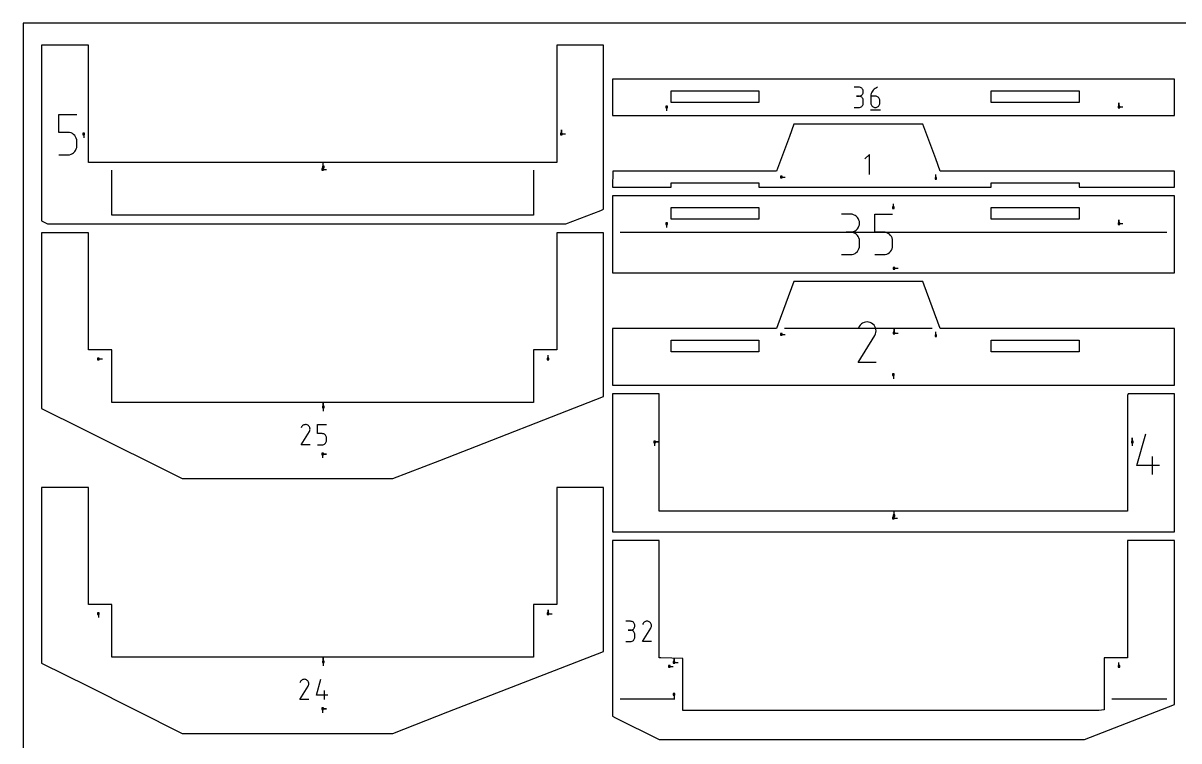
# Model space of a CAD drawing. Extents: x 0 to 800, y 0 to 1000.
# Drawn here: x 0 to 417.8, y 740.5 to 1000 of the extents above; entities that cross this region are included whole.
import ezdxf

# ---------------------------------------------------------------- set-up
doc = ezdxf.new("R2010")
doc.units = 0
doc.header["$MEASUREMENT"] = 0
for name, color, linetype in [('annotation', 7, 'Continuous'), ('boundary', 7, 'Continuous'), ('frame', 7, 'Continuous'), ('hole', 7, 'Continuous')]:
    doc.layers.add(name, color=color, linetype=linetype)

msp = doc.modelspace()

# ---------------------------------------------------------------- linework, layer by layer
at = {"layer": 'annotation', "color": 1}
for p, q in [((302.11932, 976.821285), (300.49473, 976.821285)), ((302.11932, 973.572105), (301.305878, 973.572105)), ((301.305878, 973.572105), (302.11932, 973.572105)), ((302.411507, 976.795059), (302.11932, 976.821285)), ((302.11932, 973.572105), (302.411507, 973.598337)), ((302.411507, 973.545879), (302.11932, 973.572105)), ((302.11932, 973.572105), (302.11932, 973.572105)), ((302.686444, 976.71948), (302.411507, 976.795059)), ((302.411507, 973.598337), (302.686444, 973.673961)), ((302.686444, 973.470299), (302.411507, 973.545879)), ((302.939559, 976.599195), (302.686444, 976.71948)), ((302.686444, 973.673961), (302.939559, 973.794365)), ((303.16628, 976.438854), (302.939559, 976.599195)), ((302.939559, 973.794365), (303.16628, 973.954939)), ((303.362033, 976.243104), (303.16628, 976.438854)), ((303.16628, 973.954939), (303.362033, 974.151073)), ((303.522245, 976.016594), (303.362033, 976.243104)), ((303.362033, 974.151073), (303.522245, 974.378155)), ((303.642344, 975.763973), (303.522245, 976.016594)), ((303.522245, 974.378155), (303.642344, 974.631576)), ((303.717757, 975.489889), (303.642344, 975.763973)), ((303.642344, 974.631576), (303.717757, 974.906724)), ((303.743911, 975.198989), (303.717757, 975.489889)), ((303.717757, 974.906724), (303.743911, 975.198989)), ((303.743911, 975.198989), (303.743911, 975.198989)), ((306.523358, 974.066375), (306.487385, 973.571876)), ((306.487385, 973.571876), (306.487385, 971.140266)), ((308.111975, 973.571876), (306.487385, 973.571876)), ((306.628354, 974.541491), (306.523358, 974.066375)), ((306.797989, 974.991334), (306.628354, 974.541491)), ((307.027879, 975.410013), (306.797989, 974.991334)), ((307.313639, 975.791637), (307.027879, 975.410013)), ((307.650887, 976.130316), (307.313639, 975.791637)), ((308.035238, 976.420159), (307.650887, 976.130316)), ((308.462307, 976.655275), (308.035238, 976.420159)), ((308.404162, 973.5458), (308.111975, 973.571876)), ((308.679099, 973.470598), (308.404162, 973.5458)), ((308.927711, 976.829773), (308.462307, 976.655275)), ((308.927711, 976.829773), (308.927711, 976.829773)), ((232.648138, 969.704923), (232.648138, 968.276173)), ((300.49473, 969.51407), (302.11932, 969.51407)), ((302.11932, 969.51407), (302.411507, 969.540282)), ((302.11932, 969.51407), (302.11932, 969.51407)), ((302.411507, 969.540282), (302.686444, 969.615823)), ((302.939559, 973.350015), (302.686444, 973.470299)), ((302.686444, 969.615823), (302.939559, 969.736059)), ((303.16628, 973.189673), (302.939559, 973.350015)), ((302.939559, 969.736059), (303.16628, 969.896351)), ((303.362033, 972.993924), (303.16628, 973.189673)), ((303.16628, 969.896351), (303.362033, 970.092063)), ((303.522245, 972.767414), (303.362033, 972.993924)), ((303.362033, 970.092063), (303.522245, 970.318558)), ((303.642344, 972.514793), (303.522245, 972.767414)), ((303.522245, 970.318558), (303.642344, 970.571198)), ((303.717757, 972.240708), (303.642344, 972.514793)), ((303.642344, 970.571198), (303.717757, 970.845346)), ((303.743911, 971.949809), (303.717757, 972.240708)), ((303.717757, 970.845346), (303.743911, 971.136367)), ((303.743911, 971.136367), (303.743911, 971.949809)), ((303.743911, 971.949809), (303.743911, 971.949809)), ((306.487385, 971.140266), (306.487385, 971.140266)), ((306.487385, 971.140266), (306.513614, 970.848017)), ((306.513614, 970.848017), (306.589216, 970.572911)), ((306.589216, 970.572911), (306.70956, 970.319552)), ((306.70956, 970.319552), (306.870018, 970.092542)), ((306.870018, 970.092542), (307.06596, 969.896484)), ((307.06596, 969.896484), (307.292756, 969.735982)), ((307.292756, 969.735982), (307.545777, 969.615639)), ((307.545777, 969.615639), (307.820393, 969.540058)), ((307.820393, 969.540058), (308.111975, 969.513841)), ((308.111975, 969.513841), (308.404162, 969.540058)), ((308.111975, 969.513841), (308.111975, 969.513841)), ((308.404162, 969.540058), (308.679099, 969.615639)), ((308.932214, 973.350805), (308.679099, 973.470598)), ((308.679099, 969.615639), (308.932214, 969.735982)), ((309.158935, 973.190954), (308.932214, 973.350805)), ((308.932214, 969.735982), (309.158935, 969.896484)), ((309.354688, 972.995582), (309.158935, 973.190954)), ((309.158935, 969.896484), (309.354688, 970.092542)), ((309.5149, 972.769224), (309.354688, 972.995582)), ((309.354688, 970.092542), (309.5149, 970.319552)), ((309.634999, 972.516414), (309.5149, 972.769224)), ((309.5149, 970.319552), (309.634999, 970.572911)), ((309.710412, 972.241687), (309.634999, 972.516414)), ((309.634999, 970.572911), (309.710412, 970.848017)), ((309.736566, 971.949579), (309.710412, 972.241687)), ((309.710412, 970.848017), (309.736566, 971.140266)), ((309.736566, 971.140266), (309.736566, 971.949579)), ((309.736566, 971.949579), (309.736566, 971.949579)), ((396.160648, 969.704928), (396.160648, 971.133678)), ((396.160648, 969.704928), (396.160648, 971.133678)), ((396.160648, 971.133678), (396.160648, 969.704928)), ((396.160648, 969.704928), (397.589398, 969.704928)), ((12.932278, 960.505183), (12.932278, 967.020978)), ((12.932278, 967.020978), (19.430638, 967.020978)), ((306.28391, 968.59935), (309.941876, 968.59935)), ((194.601046, 959.943171), (194.601046, 961.371921)), ((194.601046, 959.943171), (194.601046, 961.371921)), ((194.601046, 961.371921), (194.601046, 959.943171)), ((16.181458, 960.505183), (12.932278, 960.505183)), ((16.764864, 960.453033), (16.181458, 960.505183)), ((17.314225, 960.302629), (16.764864, 960.453033)), ((17.820305, 960.063042), (17.314225, 960.302629)), ((18.273866, 959.743341), (17.820305, 960.063042)), ((18.665674, 959.352597), (18.273866, 959.743341)), ((18.986492, 958.899879), (18.665674, 959.352597)), ((19.227082, 958.394259), (18.986492, 958.899879)), ((19.37821, 957.844806), (19.227082, 958.394259)), ((19.430638, 957.260591), (19.37821, 957.844806)), ((19.430638, 955.641965), (19.430638, 957.260591)), ((19.430638, 957.260591), (19.430638, 957.260591)), ((21.933954, 959.943171), (21.933954, 958.514421)), ((194.601046, 959.943171), (196.029796, 959.943171)), ((17.313855, 952.592711), (17.819897, 952.833397)), ((17.819897, 952.833397), (18.273489, 953.1544)), ((18.273489, 953.1544), (18.665372, 953.546515)), ((18.665372, 953.546515), (18.986288, 954.000535)), ((18.986288, 954.000535), (19.226976, 954.507254)), ((19.226976, 954.507254), (19.37818, 955.057466)), ((19.37818, 955.057466), (19.430638, 955.641965)), ((12.932278, 952.389114), (16.181458, 952.389114)), ((16.181458, 952.389114), (16.764622, 952.441548)), ((16.181458, 952.389114), (16.181458, 952.389114)), ((16.764622, 952.441548), (17.313855, 952.592711)), ((108.505631, 947.992348), (108.505631, 949.421098)), ((305.92909, 952.562772), (304.302665, 950.935888)), ((305.92909, 945.24684), (305.92909, 952.562772)), ((32.067505, 931.209077), (32.067467, 946.859223)), ((108.267506, 947.105037), (109.696256, 947.105037)), ((184.467402, 946.859223), (184.467656, 930.609237)), ((274.081889, 944.35784), (275.510639, 944.35784)), ((329.961898, 943.88159), (329.961898, 945.31034)), ((314.642519, 933.298447), (314.642519, 934.727197)), ((32.067439, 930.609101), (32.067505, 931.209077)), ((36.867556, 930.609198), (32.067439, 930.609101)), ((184.467656, 930.609237), (36.867556, 930.609198)), ((299.122075, 930.937395), (295.872895, 930.937395)), ((299.706448, 930.884943), (299.122075, 930.937395)), ((300.256323, 930.733784), (299.706448, 930.884943)), ((300.762554, 930.493215), (300.256323, 930.733784)), ((301.215994, 930.172532), (300.762554, 930.493215)), ((301.6075, 929.781033), (301.215994, 930.172532)), ((301.927925, 929.328013), (301.6075, 929.781033)), ((302.168123, 928.822771), (301.927925, 929.328013)), ((302.318948, 928.274602), (302.168123, 928.822771)), ((302.371256, 927.692803), (302.318948, 928.274602)), ((302.318948, 927.108273), (302.371256, 927.692803)), ((302.371256, 927.692803), (302.371256, 927.692803)), ((307.858205, 924.438576), (307.858205, 930.954371)), ((307.858205, 930.954371), (314.356566, 930.954371)), ((396.160648, 927.521561), (396.160648, 928.950311)), ((396.160648, 927.521561), (396.160648, 928.950311)), ((396.160648, 928.950311), (396.160648, 927.521561)), ((215.842512, 924.426078), (232.466935, 924.425908)), ((232.466935, 924.425908), (235.976489, 924.425958)), ((232.648138, 927.521556), (232.648138, 926.092806)), ((235.976489, 924.425958), (265.88746, 924.425872)), ((265.88746, 924.425872), (345.030273, 924.425744)), ((299.122075, 924.439035), (297.495191, 924.439035)), ((297.495191, 924.439035), (299.122075, 924.439035)), ((299.122075, 924.439035), (299.706448, 924.4915)), ((299.706448, 924.386582), (299.122075, 924.439035)), ((299.122075, 924.439035), (299.122075, 924.439035)), ((299.706448, 924.4915), (300.256323, 924.642747)), ((300.256323, 924.235423), (299.706448, 924.386582)), ((300.256323, 924.642747), (300.762554, 924.883555)), ((300.762554, 923.994854), (300.256323, 924.235423)), ((300.762554, 924.883555), (301.215994, 925.204704)), ((301.215994, 923.674171), (300.762554, 923.994854)), ((301.215994, 925.204704), (301.6075, 925.596971)), ((301.6075, 923.282672), (301.215994, 923.674171)), ((301.6075, 925.596971), (301.927925, 926.051136)), ((301.927925, 926.051136), (302.168123, 926.557977)), ((302.168123, 926.557977), (302.318948, 927.108273)), ((311.107385, 924.438576), (307.858205, 924.438576)), ((311.690791, 924.386426), (311.107385, 924.438576)), ((312.240152, 924.236022), (311.690791, 924.386426)), ((312.746232, 923.996434), (312.240152, 924.236022)), ((313.199794, 923.676733), (312.746232, 923.996434)), ((313.591601, 923.285989), (313.199794, 923.676733)), ((345.030273, 924.425744), (349.443732, 924.425958)), ((349.443732, 924.425958), (379.354871, 924.42587)), ((379.354871, 924.42587), (384.932634, 924.426041)), ((384.932634, 924.426041), (413.442525, 924.426001)), ((396.160648, 927.521561), (397.589398, 927.521561)), ((301.927925, 922.829653), (301.6075, 923.282672)), ((302.168123, 922.32441), (301.927925, 922.829653)), ((302.318948, 921.776241), (302.168123, 922.32441)), ((302.371256, 921.194442), (302.318948, 921.776241)), ((302.318948, 918.985518), (302.371256, 919.567558)), ((302.371256, 919.567558), (302.371256, 921.194442)), ((302.371256, 921.194442), (302.371256, 921.194442)), ((313.912419, 922.833272), (313.591601, 923.285989)), ((314.153009, 922.327652), (313.912419, 922.833272)), ((314.304137, 921.778199), (314.153009, 922.327652)), ((314.304107, 918.990859), (314.356566, 919.575358)), ((314.356566, 921.193983), (314.304137, 921.778199)), ((314.356566, 919.575358), (314.356566, 921.193983)), ((314.356566, 921.193983), (314.356566, 921.193983)), ((295.872895, 916.322966), (299.122075, 916.322966)), ((299.122075, 916.322966), (299.706448, 916.375388)), ((299.122075, 916.322966), (299.122075, 916.322966)), ((299.706448, 916.375388), (300.256323, 916.526471)), ((300.256323, 916.526471), (300.762554, 916.766943)), ((300.762554, 916.766943), (301.215994, 917.087527)), ((301.215994, 917.087527), (301.6075, 917.478951)), ((301.6075, 917.478951), (301.927925, 917.93194)), ((301.927925, 917.93194), (302.168123, 918.43722)), ((302.168123, 918.43722), (302.318948, 918.985518)), ((307.858205, 916.322507), (311.107385, 916.322507)), ((311.107385, 916.322507), (311.69055, 916.37494)), ((311.107385, 916.322507), (311.107385, 916.322507)), ((311.69055, 916.37494), (312.239782, 916.526103)), ((312.239782, 916.526103), (312.745824, 916.76679)), ((312.745824, 916.76679), (313.199416, 917.087793)), ((313.199416, 917.087793), (313.591299, 917.479908)), ((313.591299, 917.479908), (313.912215, 917.933928)), ((313.912215, 917.933928), (314.152904, 918.440647)), ((314.152904, 918.440647), (314.304107, 918.990859)), ((314.880644, 911.392809), (316.309394, 911.392809)), ((302.301404, 890.360364), (301.874726, 889.541875)), ((302.640008, 890.840509), (302.301404, 890.360364)), ((303.046257, 891.241319), (302.640008, 890.840509)), ((303.507795, 891.559584), (303.046257, 891.241319)), ((304.012267, 891.792094), (303.507795, 891.559584)), ((304.547318, 891.935639), (304.012267, 891.792094)), ((305.100593, 891.98701), (304.547318, 891.935639)), ((305.659735, 891.942997), (305.100593, 891.98701)), ((306.21239, 891.800391), (305.659735, 891.942997)), ((306.746202, 891.555982), (306.21239, 891.800391)), ((307.22364, 891.216955), (306.746202, 891.555982)), ((306.746202, 891.555982), (306.746202, 891.555982)), ((307.62283, 890.810124), (307.22364, 891.216955)), ((307.940223, 890.347959), (307.62283, 890.810124)), ((308.172268, 889.842928), (307.940223, 890.347959)), ((274.081889, 887.474471), (275.510639, 887.474471)), ((328.585406, 889.617703), (275.299613, 889.617681)), ((301.86555, 877.355384), (307.870248, 887.022177)), ((307.870248, 887.022177), (307.877426, 887.03106)), ((307.870248, 887.022177), (307.870248, 887.022177)), ((307.877426, 887.03106), (307.88431, 887.040018)), ((307.88431, 887.040018), (307.890945, 887.049127)), ((307.890945, 887.049127), (307.897376, 887.058463)), ((307.897376, 887.058463), (307.903648, 887.068101)), ((307.903648, 887.068101), (307.909806, 887.078116)), ((307.909806, 887.078116), (307.915897, 887.088585)), ((307.915897, 887.088585), (307.921965, 887.099582)), ((307.921965, 887.099582), (307.928056, 887.111184)), ((307.928056, 887.111184), (308.175989, 887.643516)), ((307.928056, 887.111184), (307.928056, 887.111184)), ((308.315417, 889.3075), (308.172268, 889.842928)), ((308.175989, 887.643516), (308.320827, 888.195325)), ((308.36612, 888.754142), (308.315417, 889.3075)), ((308.320827, 888.195325), (308.36612, 888.754142)), ((314.880644, 887.950721), (314.880644, 889.379471)), ((314.880644, 887.950721), (314.880644, 889.379471)), ((314.880644, 889.379471), (314.880644, 887.950721)), ((314.880644, 887.950721), (316.309394, 887.950721)), ((329.961898, 886.998221), (329.961898, 888.426971)), ((27.225626, 878.601907), (28.654376, 878.601907)), ((189.785636, 878.601907), (189.785636, 880.030657)), ((308.363911, 877.355384), (301.86555, 877.355384)), ((314.642519, 872.883412), (314.642518, 871.454662)), ((108.505631, 861.192323), (108.505631, 862.621073)), ((108.505631, 861.192323), (108.505631, 862.621073)), ((108.505631, 862.621073), (108.505631, 861.192323)), ((108.505631, 861.192323), (108.505631, 859.763573)), ((100.470353, 847.556647), (103.472702, 852.390044)), ((100.688281, 854.059137), (100.474941, 853.649893)), ((100.857582, 854.29921), (100.688281, 854.059137)), ((101.060707, 854.499615), (100.857582, 854.29921)), ((101.291476, 854.658747), (101.060707, 854.499615)), ((101.543712, 854.775002), (101.291476, 854.658747)), ((101.811237, 854.846775), (101.543712, 854.775002)), ((102.087875, 854.87246), (101.811237, 854.846775)), ((102.367446, 854.850454), (102.087875, 854.87246)), ((102.643773, 854.779151), (102.367446, 854.850454)), ((102.91068, 854.656946), (102.643773, 854.779151)), ((103.149398, 854.487432), (102.91068, 854.656946)), ((102.91068, 854.656946), (102.91068, 854.656946)), ((103.348993, 854.284017), (103.149398, 854.487432)), ((103.50769, 854.052935), (103.348993, 854.284017)), ((103.472702, 852.390044), (103.476292, 852.394485)), ((103.472702, 852.390044), (103.472702, 852.390044)), ((103.476292, 852.394485), (103.479733, 852.398964)), ((103.479733, 852.398964), (103.483051, 852.403519)), ((103.483051, 852.403519), (103.486266, 852.408187)), ((103.486266, 852.408187), (103.489402, 852.413005)), ((103.489402, 852.413005), (103.492482, 852.418013)), ((103.492482, 852.418013), (103.495527, 852.423247)), ((103.495527, 852.423247), (103.498561, 852.428746)), ((103.498561, 852.428746), (103.501606, 852.434547)), ((103.501606, 852.434547), (103.625573, 852.700713)), ((103.501606, 852.434547), (103.501606, 852.434547)), ((103.623712, 853.800419), (103.50769, 854.052935)), ((103.695287, 853.532705), (103.623712, 853.800419)), ((103.625573, 852.700713), (103.697992, 852.976617)), ((103.720638, 853.256026), (103.695287, 853.532705)), ((103.697992, 852.976617), (103.720638, 853.256026)), ((106.46356, 851.614741), (106.46356, 854.872639)), ((106.46356, 854.872639), (109.712741, 854.872639)), ((108.088151, 851.614741), (106.46356, 851.614741)), ((108.379854, 851.588666), (108.088151, 851.614741)), ((108.654534, 851.513464), (108.379854, 851.588666)), ((108.907574, 851.39367), (108.654534, 851.513464)), ((109.134355, 851.23382), (108.907574, 851.39367)), ((109.330259, 851.038448), (109.134355, 851.23382)), ((109.330108, 848.135407), (109.490565, 848.362417)), ((109.490667, 850.812089), (109.330259, 851.038448)), ((109.490565, 848.362417), (109.61091, 848.615777)), ((109.610963, 850.559279), (109.490667, 850.812089)), ((109.61091, 848.615777), (109.686511, 848.890883)), ((109.686527, 850.284553), (109.610963, 850.559279)), ((109.686511, 848.890883), (109.712741, 849.183132)), ((109.712741, 849.992445), (109.686527, 850.284553)), ((109.712741, 849.183132), (109.712741, 849.992445)), ((109.712741, 849.992445), (109.712741, 849.992445)), ((228.308967, 848.618191), (229.737717, 848.618191)), ((228.308967, 848.618191), (229.737717, 848.618191)), ((229.737717, 848.618191), (228.308967, 848.618191)), ((228.308967, 848.618191), (228.308967, 847.189441)), ((400.976058, 848.618191), (400.976058, 850.046941)), ((400.976058, 848.618191), (400.976058, 850.046941)), ((400.976058, 850.046941), (400.976058, 848.618191)), ((400.976058, 848.618191), (400.976058, 847.189441)), ((402.662733, 840.142302), (405.907325, 851.521315)), ((103.719534, 847.556647), (100.470353, 847.556647)), ((106.46356, 847.556707), (108.088151, 847.556707)), ((108.088151, 847.556707), (108.379733, 847.582923)), ((108.088151, 847.556707), (108.088151, 847.556707)), ((108.267506, 844.23253), (109.696256, 844.23253)), ((108.267506, 844.23253), (109.696256, 844.23253)), ((109.696256, 844.23253), (108.267506, 844.23253)), ((108.267506, 844.23253), (108.267506, 842.80378)), ((108.379733, 847.582923), (108.654349, 847.658505)), ((108.654349, 847.658505), (108.90737, 847.778848)), ((108.90737, 847.778848), (109.134166, 847.93935)), ((109.134166, 847.93935), (109.330108, 848.135407)), ((410.78706, 840.142302), (402.662733, 840.142302)), ((408.35178, 836.889451), (408.35178, 843.387812)), ((314.880643, 821.967367), (314.880643, 823.396116)), ((314.642518, 821.080056), (316.071268, 821.080056)), ((27.225626, 786.526903), (27.225626, 785.098153)), ((189.785636, 786.526903), (189.785636, 787.955653)), ((189.785636, 786.526903), (189.785636, 787.955653)), ((189.785636, 787.955653), (189.785636, 786.526903)), ((189.785636, 786.526903), (191.214386, 786.526903)), ((219.560508, 783.779839), (217.935918, 783.779839)), ((219.852695, 783.753613), (219.560508, 783.779839)), ((220.127632, 783.678034), (219.852695, 783.753613)), ((220.380747, 783.557749), (220.127632, 783.678034)), ((220.607468, 783.397408), (220.380747, 783.557749)), ((220.80322, 783.201658), (220.607468, 783.397408)), ((220.963433, 782.975148), (220.80322, 783.201658)), ((221.083532, 782.722527), (220.963433, 782.975148)), ((220.963433, 781.336709), (221.083532, 781.59013)), ((221.158945, 782.448442), (221.083532, 782.722527)), ((221.083532, 781.59013), (221.158945, 781.865278)), ((221.185098, 782.157543), (221.158945, 782.448442)), ((221.158945, 781.865278), (221.185098, 782.157543)), ((221.185098, 782.157543), (221.185098, 782.157543)), ((224.147052, 782.974825), (223.933713, 782.565581)), ((224.316354, 783.214898), (224.147052, 782.974825)), ((224.519479, 783.415303), (224.316354, 783.214898)), ((224.750248, 783.574435), (224.519479, 783.415303)), ((225.002484, 783.69069), (224.750248, 783.574435)), ((225.270009, 783.762463), (225.002484, 783.69069)), ((225.546646, 783.788149), (225.270009, 783.762463)), ((225.826218, 783.766142), (225.546646, 783.788149)), ((226.102545, 783.694839), (225.826218, 783.766142)), ((226.369451, 783.572634), (226.102545, 783.694839)), ((226.60817, 783.403121), (226.369451, 783.572634)), ((226.369451, 783.572634), (226.369451, 783.572634)), ((226.807765, 783.199706), (226.60817, 783.403121)), ((226.966461, 782.968623), (226.807765, 783.199706)), ((226.954299, 781.338936), (226.957333, 781.344435)), ((226.957333, 781.344435), (226.960378, 781.350235)), ((226.960378, 781.350235), (227.084345, 781.616401)), ((226.960378, 781.350235), (226.960378, 781.350235)), ((227.082484, 782.716108), (226.966461, 782.968623)), ((227.154059, 782.448393), (227.082484, 782.716108)), ((227.084345, 781.616401), (227.156764, 781.892306)), ((227.17941, 782.171715), (227.154059, 782.448393)), ((227.156764, 781.892306), (227.17941, 782.171715)), ((219.560508, 780.530659), (218.747066, 780.530659)), ((218.747066, 780.530659), (219.560508, 780.530659)), ((219.560508, 780.530659), (219.852695, 780.556891)), ((219.852695, 780.504433), (219.560508, 780.530659)), ((219.560508, 780.530659), (219.560508, 780.530659)), ((219.852695, 780.556891), (220.127632, 780.632515)), ((220.127632, 780.428853), (219.852695, 780.504433)), ((220.127632, 780.632515), (220.380747, 780.752919)), ((220.380747, 780.308569), (220.127632, 780.428853)), ((220.380747, 780.752919), (220.607468, 780.913493)), ((220.607468, 780.148227), (220.380747, 780.308569)), ((220.607468, 780.913493), (220.80322, 781.109627)), ((220.80322, 779.952478), (220.607468, 780.148227)), ((220.80322, 781.109627), (220.963433, 781.336709)), ((220.963433, 779.725968), (220.80322, 779.952478)), ((220.80322, 777.050617), (220.963433, 777.277111)), ((221.083532, 779.473347), (220.963433, 779.725968)), ((220.963433, 777.277111), (221.083532, 777.529752)), ((221.158945, 779.199262), (221.083532, 779.473347)), ((221.083532, 777.529752), (221.158945, 777.8039)), ((221.185098, 778.908363), (221.158945, 779.199262)), ((221.158945, 777.8039), (221.185098, 778.094921)), ((221.185098, 778.094921), (221.185098, 778.908363)), ((221.185098, 778.908363), (221.185098, 778.908363)), ((223.929125, 776.472336), (226.931474, 781.305732)), ((226.931474, 781.305732), (226.935063, 781.310173)), ((226.931474, 781.305732), (226.931474, 781.305732)), ((226.935063, 781.310173), (226.938505, 781.314653)), ((226.938505, 781.314653), (226.941823, 781.319207)), ((226.941823, 781.319207), (226.945038, 781.323875)), ((226.945038, 781.323875), (226.948174, 781.328694)), ((226.948174, 781.328694), (226.951253, 781.333702)), ((226.951253, 781.333702), (226.954299, 781.338936)), ((217.935918, 776.472624), (219.560508, 776.472624)), ((219.560508, 776.472624), (219.852695, 776.498835)), ((219.560508, 776.472624), (219.560508, 776.472624)), ((219.852695, 776.498835), (220.127632, 776.574377)), ((220.127632, 776.574377), (220.380747, 776.694613)), ((220.380747, 776.694613), (220.607468, 776.854905)), ((220.607468, 776.854905), (220.80322, 777.050617)), ((227.178305, 776.472336), (223.929125, 776.472336)), ((108.505631, 769.11732), (108.505631, 770.54607)), ((108.505631, 769.11732), (108.505631, 770.54607)), ((108.505631, 770.54607), (108.505631, 769.11732)), ((108.505631, 769.11732), (108.505631, 767.68857)), ((235.346888, 768.917343), (235.346888, 770.346093)), ((235.346888, 768.917343), (235.346888, 770.346093)), ((235.346888, 770.346093), (235.346888, 768.917343)), ((235.346888, 768.917343), (236.775638, 768.917343)), ((396.160649, 767.461923), (396.160649, 768.890673)), ((233.600639, 767.461923), (235.029389, 767.461923)), ((100.281789, 761.984134), (100.06845, 761.574889)), ((100.451091, 762.224206), (100.281789, 761.984134)), ((100.654215, 762.424611), (100.451091, 762.224206)), ((100.884984, 762.583744), (100.654215, 762.424611)), ((101.13722, 762.699999), (100.884984, 762.583744)), ((101.404746, 762.771771), (101.13722, 762.699999)), ((101.681383, 762.797457), (101.404746, 762.771771)), ((101.960954, 762.77545), (101.681383, 762.797457)), ((102.237282, 762.704147), (101.960954, 762.77545)), ((102.504188, 762.581942), (102.237282, 762.704147)), ((102.742907, 762.412429), (102.504188, 762.581942)), ((102.504188, 762.581942), (102.504188, 762.581942)), ((102.942502, 762.209014), (102.742907, 762.412429)), ((103.101198, 761.977931), (102.942502, 762.209014)), ((103.095115, 760.359543), (103.219081, 760.62571)), ((103.217221, 761.725416), (103.101198, 761.977931)), ((103.288795, 761.457702), (103.217221, 761.725416)), ((103.219081, 760.62571), (103.2915, 760.901614)), ((103.314147, 761.181023), (103.288795, 761.457702)), ((103.2915, 760.901614), (103.314147, 761.181023)), ((106.057069, 757.108129), (107.679365, 762.797635)), ((100.063862, 755.481644), (103.066211, 760.31504)), ((103.066211, 760.31504), (103.0698, 760.319482)), ((103.066211, 760.31504), (103.066211, 760.31504)), ((103.0698, 760.319482), (103.073242, 760.323961)), ((103.073242, 760.323961), (103.076559, 760.328515)), ((103.076559, 760.328515), (103.079774, 760.333183)), ((103.079774, 760.333183), (103.08291, 760.338002)), ((103.08291, 760.338002), (103.08599, 760.34301)), ((103.08599, 760.34301), (103.089035, 760.348244)), ((103.089035, 760.348244), (103.092069, 760.353743)), ((103.092069, 760.353743), (103.095115, 760.359543)), ((103.095115, 760.359543), (103.095115, 760.359543)), ((110.119232, 757.108129), (106.057069, 757.108129)), ((108.901593, 755.481703), (108.901593, 758.730884)), ((235.346888, 757.359412), (235.346887, 755.930662)), ((103.313042, 755.481644), (100.063862, 755.481644)), ((108.267506, 752.157527), (109.696256, 752.157527)), ((108.267506, 752.157527), (109.696256, 752.157527)), ((109.696256, 752.157527), (108.267506, 752.157527)), ((108.267506, 752.157527), (108.267506, 750.728777)), ((215.842513, 755.692676), (235.642512, 755.692674)), ((393.642525, 755.692646), (413.442525, 755.692694))]:
    msp.add_line(p, q, dxfattribs=at)
at = {"layer": 'boundary', "color": 5}
for p, q in [((8.903863, 991.992559), (6.6675, 991.992558)), ((6.6675, 991.992558), (6.6675, 928.637826)), ((23.600829, 991.992559), (8.903863, 991.992559)), ((23.600829, 990.075891), (23.600829, 991.992559)), ((193.631141, 991.992559), (192.934171, 991.992558)), ((192.934171, 991.992558), (192.934171, 990.075891)), ((209.867512, 991.992559), (193.631141, 991.992559)), ((209.867512, 933.389432), (209.867512, 991.992559)), ((23.600829, 949.659223), (23.600829, 990.075891)), ((192.934171, 990.075891), (192.934171, 949.659223)), ((213.042513, 979.734316), (213.042512, 977.960667)), ((213.042512, 977.960667), (213.042512, 966.609311)), ((218.042512, 979.734316), (213.042513, 979.734316)), ((268.042527, 979.734316), (218.042512, 979.734316)), ((411.242521, 979.734316), (268.042527, 979.734316)), ((416.242525, 979.734316), (411.242521, 979.734316)), ((416.242525, 978.093691), (416.242525, 979.734316)), ((416.242525, 966.609311), (416.242525, 978.093691)), ((213.042512, 966.609311), (232.467033, 966.609298)), ((232.467033, 966.609298), (235.976386, 966.609299)), ((235.976386, 966.609299), (265.88757, 966.609299)), ((265.88757, 966.609299), (345.030451, 966.609299)), ((345.030451, 966.609299), (349.443624, 966.609299)), ((349.443624, 966.609299), (379.354801, 966.609299)), ((379.354801, 966.609299), (384.932547, 966.609298)), ((384.932547, 966.609298), (416.242525, 966.609311)), ((278.65918, 963.434298), (277.00918, 959.034297)), ((290.759184, 963.434298), (278.65918, 963.434298)), ((325.225848, 963.434298), (290.759184, 963.434298)), ((329.925848, 950.900966), (325.225848, 963.434298)), ((277.00918, 959.034297), (272.30918, 946.500965)), ((31.267506, 949.659223), (23.600829, 949.659223)), ((169.267622, 949.659223), (31.267506, 949.659223)), ((185.267505, 949.659223), (169.267622, 949.659223)), ((192.934171, 949.659223), (185.267505, 949.659223)), ((331.575848, 946.500965), (329.925848, 950.900966)), ((213.242513, 946.500965), (213.042513, 940.725963)), ((215.242513, 946.500965), (213.242513, 946.500965)), ((266.809178, 946.500965), (215.242513, 946.500965)), ((272.30918, 946.500965), (266.809178, 946.500965)), ((340.37585, 946.500965), (331.575848, 946.500965)), ((414.042523, 946.500965), (340.37585, 946.500965)), ((416.242524, 946.500965), (414.042523, 946.500965)), ((416.242525, 940.725963), (416.242524, 946.500965)), ((213.042513, 940.725963), (227.516946, 940.725953)), ((227.516946, 940.725953), (234.263286, 940.725949)), ((234.263286, 940.725949), (234.263286, 942.267633)), ((234.263286, 942.267633), (264.796174, 942.267633)), ((264.796174, 942.267633), (266.013292, 942.267633)), ((266.013292, 942.267633), (266.013292, 940.725949)), ((266.013292, 940.725949), (268.014831, 940.725954)), ((268.014831, 940.725954), (286.85642, 940.725953)), ((286.85642, 940.725953), (344.15745, 940.725953)), ((344.15745, 940.725953), (350.021567, 940.725949)), ((350.021567, 940.725949), (350.021566, 942.267633)), ((350.021566, 942.267633), (380.554449, 942.267633)), ((380.554449, 942.267633), (381.771567, 942.267633)), ((381.771567, 942.267633), (381.771567, 940.725949)), ((381.771567, 940.725949), (392.7303, 940.725953)), ((392.7303, 940.725953), (416.242525, 940.725963)), ((213.042513, 937.550949), (213.042512, 933.790813)), ((223.642512, 937.550949), (213.042513, 937.550949)), ((329.642543, 937.550949), (223.642512, 937.550949)), ((405.642517, 937.550949), (329.642543, 937.550949)), ((415.278888, 937.550949), (405.642517, 937.550949)), ((416.242525, 937.550949), (415.278888, 937.550949)), ((416.242525, 934.072824), (416.242525, 937.550949)), ((196.217467, 927.417538), (208.817508, 932.317553)), ((208.817508, 932.317553), (209.867512, 932.725888)), ((209.867512, 932.725888), (209.867512, 933.389432)), ((213.042512, 933.790813), (213.042512, 909.725938)), ((416.242525, 909.725938), (416.242525, 934.072824)), ((6.6675, 928.637826), (6.6675, 928.492552)), ((6.6675, 928.492552), (8.817538, 927.417533)), ((19.085679, 924.242533), (6.6675, 924.242533)), ((6.6675, 924.242533), (6.6675, 900.617532)), ((8.817538, 927.417533), (48.522024, 927.417548)), ((23.600829, 924.242533), (19.085679, 924.242533)), ((23.60083, 894.325866), (23.600829, 924.242533)), ((48.522024, 927.417548), (58.123996, 927.417548)), ((58.123996, 927.417548), (83.530137, 927.417547)), ((83.530137, 927.417547), (136.685412, 927.417547)), ((136.685412, 927.417547), (146.287382, 927.417548)), ((146.287382, 927.417548), (196.217467, 927.417538)), ((203.812964, 924.242533), (192.934171, 924.242533)), ((192.934171, 924.242533), (192.934171, 894.325866)), ((209.867512, 924.242533), (203.812964, 924.242533)), ((209.867512, 902.389408), (209.867512, 924.242533)), ((213.042512, 909.725938), (226.798734, 909.725929)), ((226.798734, 909.725929), (241.382287, 909.725934)), ((241.382287, 909.725934), (265.490838, 909.725934)), ((265.490838, 909.725934), (329.280364, 909.725934)), ((329.280364, 909.725934), (347.619853, 909.725934)), ((347.619853, 909.725934), (371.7284, 909.725934)), ((371.7284, 909.725934), (394.907411, 909.725929)), ((394.907411, 909.725929), (416.242525, 909.725938)), ((278.65918, 906.550929), (272.809179, 890.950926)), ((321.559191, 906.550928), (278.65918, 906.550929)), ((325.225848, 906.550929), (321.559191, 906.550928)), ((325.725847, 905.217599), (325.225848, 906.550929)), ((331.575848, 889.617596), (325.725847, 905.217599)), ((6.6675, 900.617532), (6.6675, 860.742527)), ((209.867512, 864.975862), (209.867512, 902.389408)), ((23.600829, 881.909198), (23.60083, 894.325866)), ((192.934171, 894.325866), (192.934171, 881.909198)), ((272.809179, 890.950926), (272.30918, 889.617596)), ((213.042513, 889.617596), (213.042512, 869.142588)), ((213.751603, 889.617596), (213.042513, 889.617596)), ((220.842512, 889.617596), (213.751603, 889.617596)), ((252.809173, 889.617596), (220.842512, 889.617596)), ((272.30918, 889.617596), (252.809173, 889.617596)), ((362.775856, 889.617596), (331.575848, 889.617596)), ((408.442519, 889.617596), (362.775856, 889.617596)), ((416.242525, 889.617596), (408.442519, 889.617596)), ((416.242525, 869.142588), (416.242525, 889.617596)), ((26.214866, 881.909198), (23.600829, 881.909198)), ((32.0675, 881.909198), (26.214866, 881.909198)), ((32.0675, 876.759198), (32.0675, 881.909198)), ((190.320138, 881.909198), (184.467512, 881.909198)), ((184.467512, 881.909198), (184.467512, 868.009198)), ((192.934171, 881.909198), (190.320138, 881.909198)), ((32.0675, 862.859198), (32.0675, 876.759198)), ((213.042512, 869.142588), (229.632884, 869.142577)), ((229.632884, 869.142577), (238.679336, 869.14258)), ((238.679336, 869.14258), (265.689204, 869.14258)), ((265.689204, 869.14258), (337.155407, 869.14258)), ((337.155407, 869.14258), (348.531738, 869.14258)), ((348.531738, 869.14258), (375.541601, 869.14258)), ((375.541601, 869.14258), (389.919979, 869.142577)), ((389.919979, 869.142577), (416.242525, 869.142588)), ((150.663661, 841.952145), (209.867512, 864.975862)), ((184.467512, 868.009198), (184.467512, 862.859198)), ((213.042513, 865.967577), (213.042512, 816.092557)), ((214.769785, 865.967577), (213.042513, 865.967577)), ((229.975842, 865.967577), (214.769785, 865.967577)), ((229.975842, 865.450909), (229.975842, 865.967577)), ((229.975842, 823.634242), (229.975842, 865.450909)), ((399.497063, 865.967577), (399.309183, 865.450909)), ((399.309183, 865.450909), (399.309183, 823.634242)), ((416.242524, 865.967577), (399.497063, 865.967577)), ((416.242525, 816.092557), (416.242524, 865.967577)), ((6.6675, 860.742527), (21.510835, 853.320861)), ((143.267506, 862.859198), (32.0675, 862.859198)), ((184.467512, 862.859198), (143.267506, 862.859198)), ((21.510835, 853.320861), (57.4675, 835.34253)), ((133.667506, 835.34253), (150.663661, 841.952145)), ((18.576588, 832.16753), (6.6675, 832.16753)), ((6.6675, 832.16753), (6.6675, 806.556042)), ((23.600829, 832.16753), (18.576588, 832.16753)), ((23.60083, 803.650862), (23.600829, 832.16753)), ((57.4675, 835.34253), (75.880002, 835.34253)), ((75.880002, 835.34253), (133.667506, 835.34253)), ((203.303873, 832.16753), (192.934171, 832.16753)), ((192.934171, 832.16753), (192.934171, 803.650862)), ((209.867512, 832.16753), (203.303873, 832.16753)), ((209.867512, 808.476904), (209.867512, 832.16753)), ((232.042514, 823.634242), (229.975842, 823.634242)), ((269.242599, 823.634242), (232.042514, 823.634242)), ((397.242514, 823.634242), (269.242599, 823.634242)), ((399.309183, 823.634242), (397.242514, 823.634242)), ((213.042512, 816.092557), (218.296286, 816.092553)), ((218.296286, 816.092553), (249.491137, 816.092564)), ((249.491137, 816.092564), (264.89574, 816.092564)), ((264.89574, 816.092564), (305.655235, 816.092564)), ((305.655235, 816.092564), (344.884196, 816.092564)), ((344.884196, 816.092564), (360.288797, 816.092564)), ((360.288797, 816.092564), (409.869708, 816.092555)), ((409.869708, 816.092555), (416.242525, 816.092557)), ((229.024327, 812.917553), (213.042512, 812.917553)), ((213.042512, 812.917553), (213.042513, 803.197958)), ((229.975842, 812.917553), (229.024327, 812.917553)), ((229.975842, 773.200885), (229.975842, 812.917553)), ((413.751615, 812.917553), (399.309183, 812.917553)), ((399.309183, 812.917553), (399.309183, 773.200885)), ((416.242525, 812.917553), (413.751615, 812.917553)), ((416.242524, 803.926928), (416.242525, 812.917553)), ((6.6675, 806.556042), (6.6675, 768.667524)), ((209.867512, 772.900859), (209.867512, 808.476904)), ((23.600829, 789.834194), (23.60083, 803.650862)), ((192.934171, 803.650862), (192.934171, 789.834194)), ((213.042513, 803.197958), (213.042513, 749.417547)), ((416.242525, 753.650883), (416.242524, 803.926928)), ((26.509602, 789.834194), (23.600829, 789.834194)), ((32.0675, 789.834195), (26.509602, 789.834194)), ((32.0675, 783.984194), (32.0675, 789.834195)), ((190.025402, 789.834195), (184.467512, 789.834194)), ((184.467512, 789.834194), (184.467512, 776.634195)), ((192.934171, 789.834194), (190.025402, 789.834195)), ((32.0675, 770.784195), (32.0675, 783.984194)), ((184.467512, 776.634195), (184.467512, 770.784194)), ((229.975842, 770.584218), (229.975842, 773.200885)), ((399.309183, 773.200885), (399.309183, 770.584218)), ((137.667506, 770.784195), (32.0675, 770.784195)), ((184.467512, 770.784194), (137.667506, 770.784195)), ((153.571353, 751.007911), (209.867512, 772.900859)), ((230.526719, 770.584218), (229.975842, 770.584218)), ((238.442513, 770.334217), (230.526719, 770.584218)), ((238.442512, 751.534218), (238.442513, 770.334217)), ((398.758306, 770.584218), (390.842525, 770.584218)), ((390.842525, 770.584218), (390.842525, 751.784219)), ((399.309183, 770.584218), (398.758306, 770.584218)), ((6.6675, 768.667524), (23.470835, 760.265858)), ((23.470835, 760.265858), (57.4675, 743.267527)), ((383.692488, 740.992536), (416.242525, 753.650883)), ((133.667506, 743.267527), (153.571353, 751.007911)), ((213.042513, 749.417547), (214.165849, 748.855879)), ((214.165849, 748.855879), (229.892542, 740.992533)), ((388.842519, 751.534218), (238.442512, 751.534218)), ((390.842525, 751.784219), (388.842519, 751.534218)), ((57.4675, 743.267527), (79.030002, 743.267527)), ((79.030002, 743.267527), (133.667506, 743.267527)), ((229.892542, 740.992533), (257.599987, 740.992543)), ((257.599987, 740.992543), (264.300643, 740.992543)), ((264.300643, 740.992543), (282.030106, 740.992543)), ((282.030106, 740.992543), (342.148539, 740.992543)), ((342.148539, 740.992543), (348.849194, 740.992543)), ((348.849194, 740.992543), (383.692488, 740.992536))]:
    msp.add_line(p, q, dxfattribs=at)
at = {"layer": 'frame', "color": 5}
for p, q in [((800, 1000), (0, 1000)), ((0, 1000), (0, 0))]:
    msp.add_line(p, q, dxfattribs=at)
at = {"layer": 'hole', "color": 5}
for p, q in [((234.263286, 971.81569), (234.263286, 975.500984)), ((234.263286, 975.500984), (258.993542, 975.500984)), ((258.993542, 975.500984), (266.013292, 975.500984)), ((266.013292, 975.500984), (266.013292, 971.81569)), ((350.021567, 971.81569), (350.021567, 975.500984)), ((350.021567, 975.500984), (357.041315, 975.500984)), ((357.041315, 975.500984), (381.771567, 975.500984)), ((381.771567, 975.500984), (381.771567, 971.81569)), ((232.933888, 969.990673), (232.362388, 969.990673)), ((232.362388, 969.990673), (232.362388, 969.419173)), ((232.362388, 969.419173), (232.933888, 969.419173)), ((232.933888, 969.419173), (232.933888, 969.990673)), ((234.263286, 971.267648), (234.263286, 971.81569)), ((238.373595, 971.267648), (234.263286, 971.267648)), ((266.013292, 971.267648), (238.373595, 971.267648)), ((266.013292, 971.81569), (266.013292, 971.267648)), ((350.021567, 971.267649), (350.021567, 971.81569)), ((354.131874, 971.267649), (350.021567, 971.267649)), ((381.771566, 971.267648), (354.131874, 971.267649)), ((381.771567, 971.81569), (381.771566, 971.267648)), ((396.446398, 969.990678), (395.874898, 969.990678)), ((395.874898, 969.990678), (395.874898, 969.419178)), ((395.874898, 969.419178), (396.446398, 969.419178)), ((396.446398, 969.419178), (396.446398, 969.990678)), ((22.219704, 960.228921), (21.648204, 960.228921)), ((21.648204, 960.228921), (21.648204, 959.657421)), ((21.648204, 959.657421), (22.219704, 959.657421)), ((22.219704, 959.657421), (22.219704, 960.228921)), ((194.886796, 960.228921), (194.315296, 960.228921)), ((194.315296, 960.228921), (194.315296, 959.657421)), ((194.315296, 959.657421), (194.886796, 959.657421)), ((194.886796, 959.657421), (194.886796, 960.228921)), ((108.553256, 947.390787), (107.981756, 947.390787)), ((107.981756, 947.390787), (107.981756, 946.819287)), ((107.981756, 946.819287), (108.553256, 946.819287)), ((108.791381, 948.278098), (108.219881, 948.278098)), ((108.219881, 948.278098), (108.219881, 947.706598)), ((108.219881, 947.706598), (108.791381, 947.706598)), ((108.553256, 946.819287), (108.553256, 947.390787)), ((108.791381, 947.706598), (108.791381, 948.278098)), ((274.367639, 944.64359), (273.796139, 944.64359)), ((273.796139, 944.64359), (273.796139, 944.07209)), ((274.367639, 944.07209), (274.367639, 944.64359)), ((273.796139, 944.07209), (274.367639, 944.07209)), ((330.247648, 944.16734), (329.676148, 944.16734)), ((329.676148, 944.16734), (329.676148, 943.59584)), ((329.676148, 943.59584), (330.247648, 943.59584)), ((330.247648, 943.59584), (330.247648, 944.16734)), ((234.263286, 931.361735), (234.263286, 933.317617)), ((234.263286, 933.317617), (247.388278, 933.317617)), ((247.388278, 933.317617), (266.013292, 933.317617)), ((266.013292, 933.317617), (266.013292, 931.361735)), ((314.928269, 933.584197), (314.356769, 933.584197)), ((314.356769, 933.584197), (314.356769, 933.012697)), ((314.356769, 933.012697), (314.928269, 933.012697)), ((314.928269, 933.012697), (314.928269, 933.584197)), ((350.021567, 931.361735), (350.021567, 933.317617)), ((350.021567, 933.317617), (368.646577, 933.317617)), ((368.646577, 933.317617), (381.771567, 933.317617)), ((381.771567, 933.317617), (381.771567, 931.361735)), ((232.933888, 927.807306), (232.362388, 927.807306)), ((232.362388, 927.807306), (232.362388, 927.235806)), ((232.933888, 927.235806), (232.933888, 927.807306)), ((234.263286, 929.084281), (234.263286, 931.361735)), ((251.344183, 929.084281), (234.263286, 929.084281)), ((266.013292, 929.084281), (251.344183, 929.084281)), ((266.013292, 931.361735), (266.013292, 929.084281)), ((350.021567, 929.084281), (350.021567, 931.361735)), ((367.102461, 929.084281), (350.021567, 929.084281)), ((381.771566, 929.084281), (367.102461, 929.084281)), ((381.771567, 931.361735), (381.771566, 929.084281)), ((396.446398, 927.807311), (395.874898, 927.807311)), ((395.874898, 927.807311), (395.874898, 927.235811)), ((396.446398, 927.235811), (396.446398, 927.807311)), ((232.362388, 927.235806), (232.933888, 927.235806)), ((395.874898, 927.235811), (396.446398, 927.235811)), ((315.166394, 911.678559), (314.594894, 911.678559)), ((314.594894, 911.678559), (314.594894, 911.107059)), ((314.594894, 911.107059), (315.166394, 911.107059)), ((315.166394, 911.107059), (315.166394, 911.678559)), ((274.367639, 887.760221), (273.796139, 887.760221)), ((273.796139, 887.760221), (273.796139, 887.188721)), ((273.796139, 887.188721), (274.367639, 887.188721)), ((274.367639, 887.188721), (274.367639, 887.760221)), ((315.166394, 888.236471), (314.594894, 888.236471)), ((314.594894, 888.236471), (314.594894, 887.664971)), ((314.594894, 887.664971), (315.166394, 887.664971)), ((315.166394, 887.664971), (315.166394, 888.236471)), ((330.247648, 887.283971), (329.676148, 887.283971)), ((329.676148, 887.283971), (329.676148, 886.712471)), ((329.676148, 886.712471), (330.247648, 886.712471)), ((330.247648, 886.712471), (330.247648, 887.283971)), ((234.263286, 882.563676), (234.263286, 885.384264)), ((234.263286, 885.384264), (253.19091, 885.384264)), ((234.263286, 881.150928), (234.263286, 882.563676)), ((253.19091, 885.384264), (266.013292, 885.384264)), ((266.013292, 885.384264), (266.013292, 882.563676)), ((266.013292, 882.563676), (266.013292, 881.150928)), ((350.021566, 882.563676), (350.021567, 885.384264)), ((350.021567, 881.150928), (350.021566, 882.563676)), ((350.021567, 885.384264), (368.949187, 885.384264)), ((368.949187, 885.384264), (381.771566, 885.384264)), ((381.771566, 885.384264), (381.771567, 882.563676)), ((381.771567, 882.563676), (381.771567, 881.150928)), ((27.511376, 878.887657), (26.939876, 878.887657)), ((26.939876, 878.887657), (26.939876, 878.316157)), ((26.939876, 878.316157), (27.511376, 878.316157)), ((27.511376, 878.316157), (27.511376, 878.887657)), ((190.071386, 878.887657), (189.499886, 878.887657)), ((189.499886, 878.887657), (189.499886, 878.316157)), ((189.499886, 878.316157), (190.071386, 878.316157)), ((190.071386, 878.316157), (190.071386, 878.887657)), ((255.417689, 881.150928), (234.263286, 881.150928)), ((266.013292, 881.150928), (255.417689, 881.150928)), ((371.175966, 881.150928), (350.021567, 881.150928)), ((381.771567, 881.150928), (371.175966, 881.150928)), ((314.928269, 873.169162), (314.356769, 873.169162)), ((314.356769, 873.169162), (314.356769, 872.597662)), ((314.356769, 872.597662), (314.928269, 872.597662)), ((314.928269, 872.597662), (314.928269, 873.169162)), ((108.791381, 861.478073), (108.219881, 861.478073)), ((108.219881, 861.478073), (108.219881, 860.906573)), ((108.219881, 860.906573), (108.791381, 860.906573)), ((108.791381, 860.906573), (108.791381, 861.478073)), ((228.594717, 848.903941), (228.023217, 848.903941)), ((228.023217, 848.903941), (228.023217, 848.332441)), ((228.023217, 848.332441), (228.594717, 848.332441)), ((228.594717, 848.332441), (228.594717, 848.903941)), ((401.261808, 848.903941), (400.690308, 848.903941)), ((400.690308, 848.903941), (400.690308, 848.332441)), ((400.690308, 848.332441), (401.261808, 848.332441)), ((401.261808, 848.332441), (401.261808, 848.903941)), ((108.553256, 844.51828), (107.981756, 844.51828)), ((107.981756, 844.51828), (107.981756, 843.94678)), ((108.553256, 843.94678), (108.553256, 844.51828)), ((107.981756, 843.94678), (108.553256, 843.94678)), ((314.928268, 821.365806), (314.356768, 821.365806)), ((314.356768, 821.365806), (314.356768, 820.794306)), ((314.356768, 820.794306), (314.928268, 820.794306)), ((315.166393, 822.253117), (314.594893, 822.253117)), ((314.594893, 822.253117), (314.594893, 821.681617)), ((314.594893, 821.681617), (315.166393, 821.681617)), ((314.928268, 820.794306), (314.928268, 821.365806)), ((315.166393, 821.681617), (315.166393, 822.253117)), ((27.511376, 786.812653), (26.939876, 786.812653)), ((26.939876, 786.812653), (26.939876, 786.241153)), ((26.939876, 786.241153), (27.511376, 786.241153)), ((27.511376, 786.241153), (27.511376, 786.812653)), ((190.071386, 786.812653), (189.499886, 786.812653)), ((189.499886, 786.812653), (189.499886, 786.241153)), ((189.499886, 786.241153), (190.071386, 786.241153)), ((190.071386, 786.241153), (190.071386, 786.812653)), ((108.791381, 769.40307), (108.219881, 769.40307)), ((108.219881, 769.40307), (108.219881, 768.83157)), ((108.219881, 768.83157), (108.791381, 768.83157)), ((108.791381, 768.83157), (108.791381, 769.40307)), ((235.632638, 769.203093), (235.061138, 769.203093)), ((235.061138, 769.203093), (235.061138, 768.631593)), ((235.632638, 768.631593), (235.632638, 769.203093)), ((233.886389, 767.747673), (233.314889, 767.747673)), ((233.314889, 767.747673), (233.314889, 767.176173)), ((233.314889, 767.176173), (233.886389, 767.176173)), ((233.886389, 767.176173), (233.886389, 767.747673)), ((235.061138, 768.631593), (235.632638, 768.631593)), ((396.446399, 767.747673), (395.874899, 767.747673)), ((395.874899, 767.747673), (395.874899, 767.176173)), ((395.874899, 767.176173), (396.446399, 767.176173)), ((396.446399, 767.176173), (396.446399, 767.747673)), ((235.632638, 757.645162), (235.061138, 757.645162)), ((235.061138, 757.645162), (235.061138, 757.073662)), ((235.061138, 757.073662), (235.632638, 757.073662)), ((235.632638, 757.073662), (235.632638, 757.645162)), ((108.553256, 752.443277), (107.981756, 752.443277)), ((107.981756, 752.443277), (107.981756, 751.871777)), ((108.553256, 751.871777), (108.553256, 752.443277)), ((107.981756, 751.871777), (108.553256, 751.871777))]:
    msp.add_line(p, q, dxfattribs=at)

doc.saveas('drawing.dxf')
